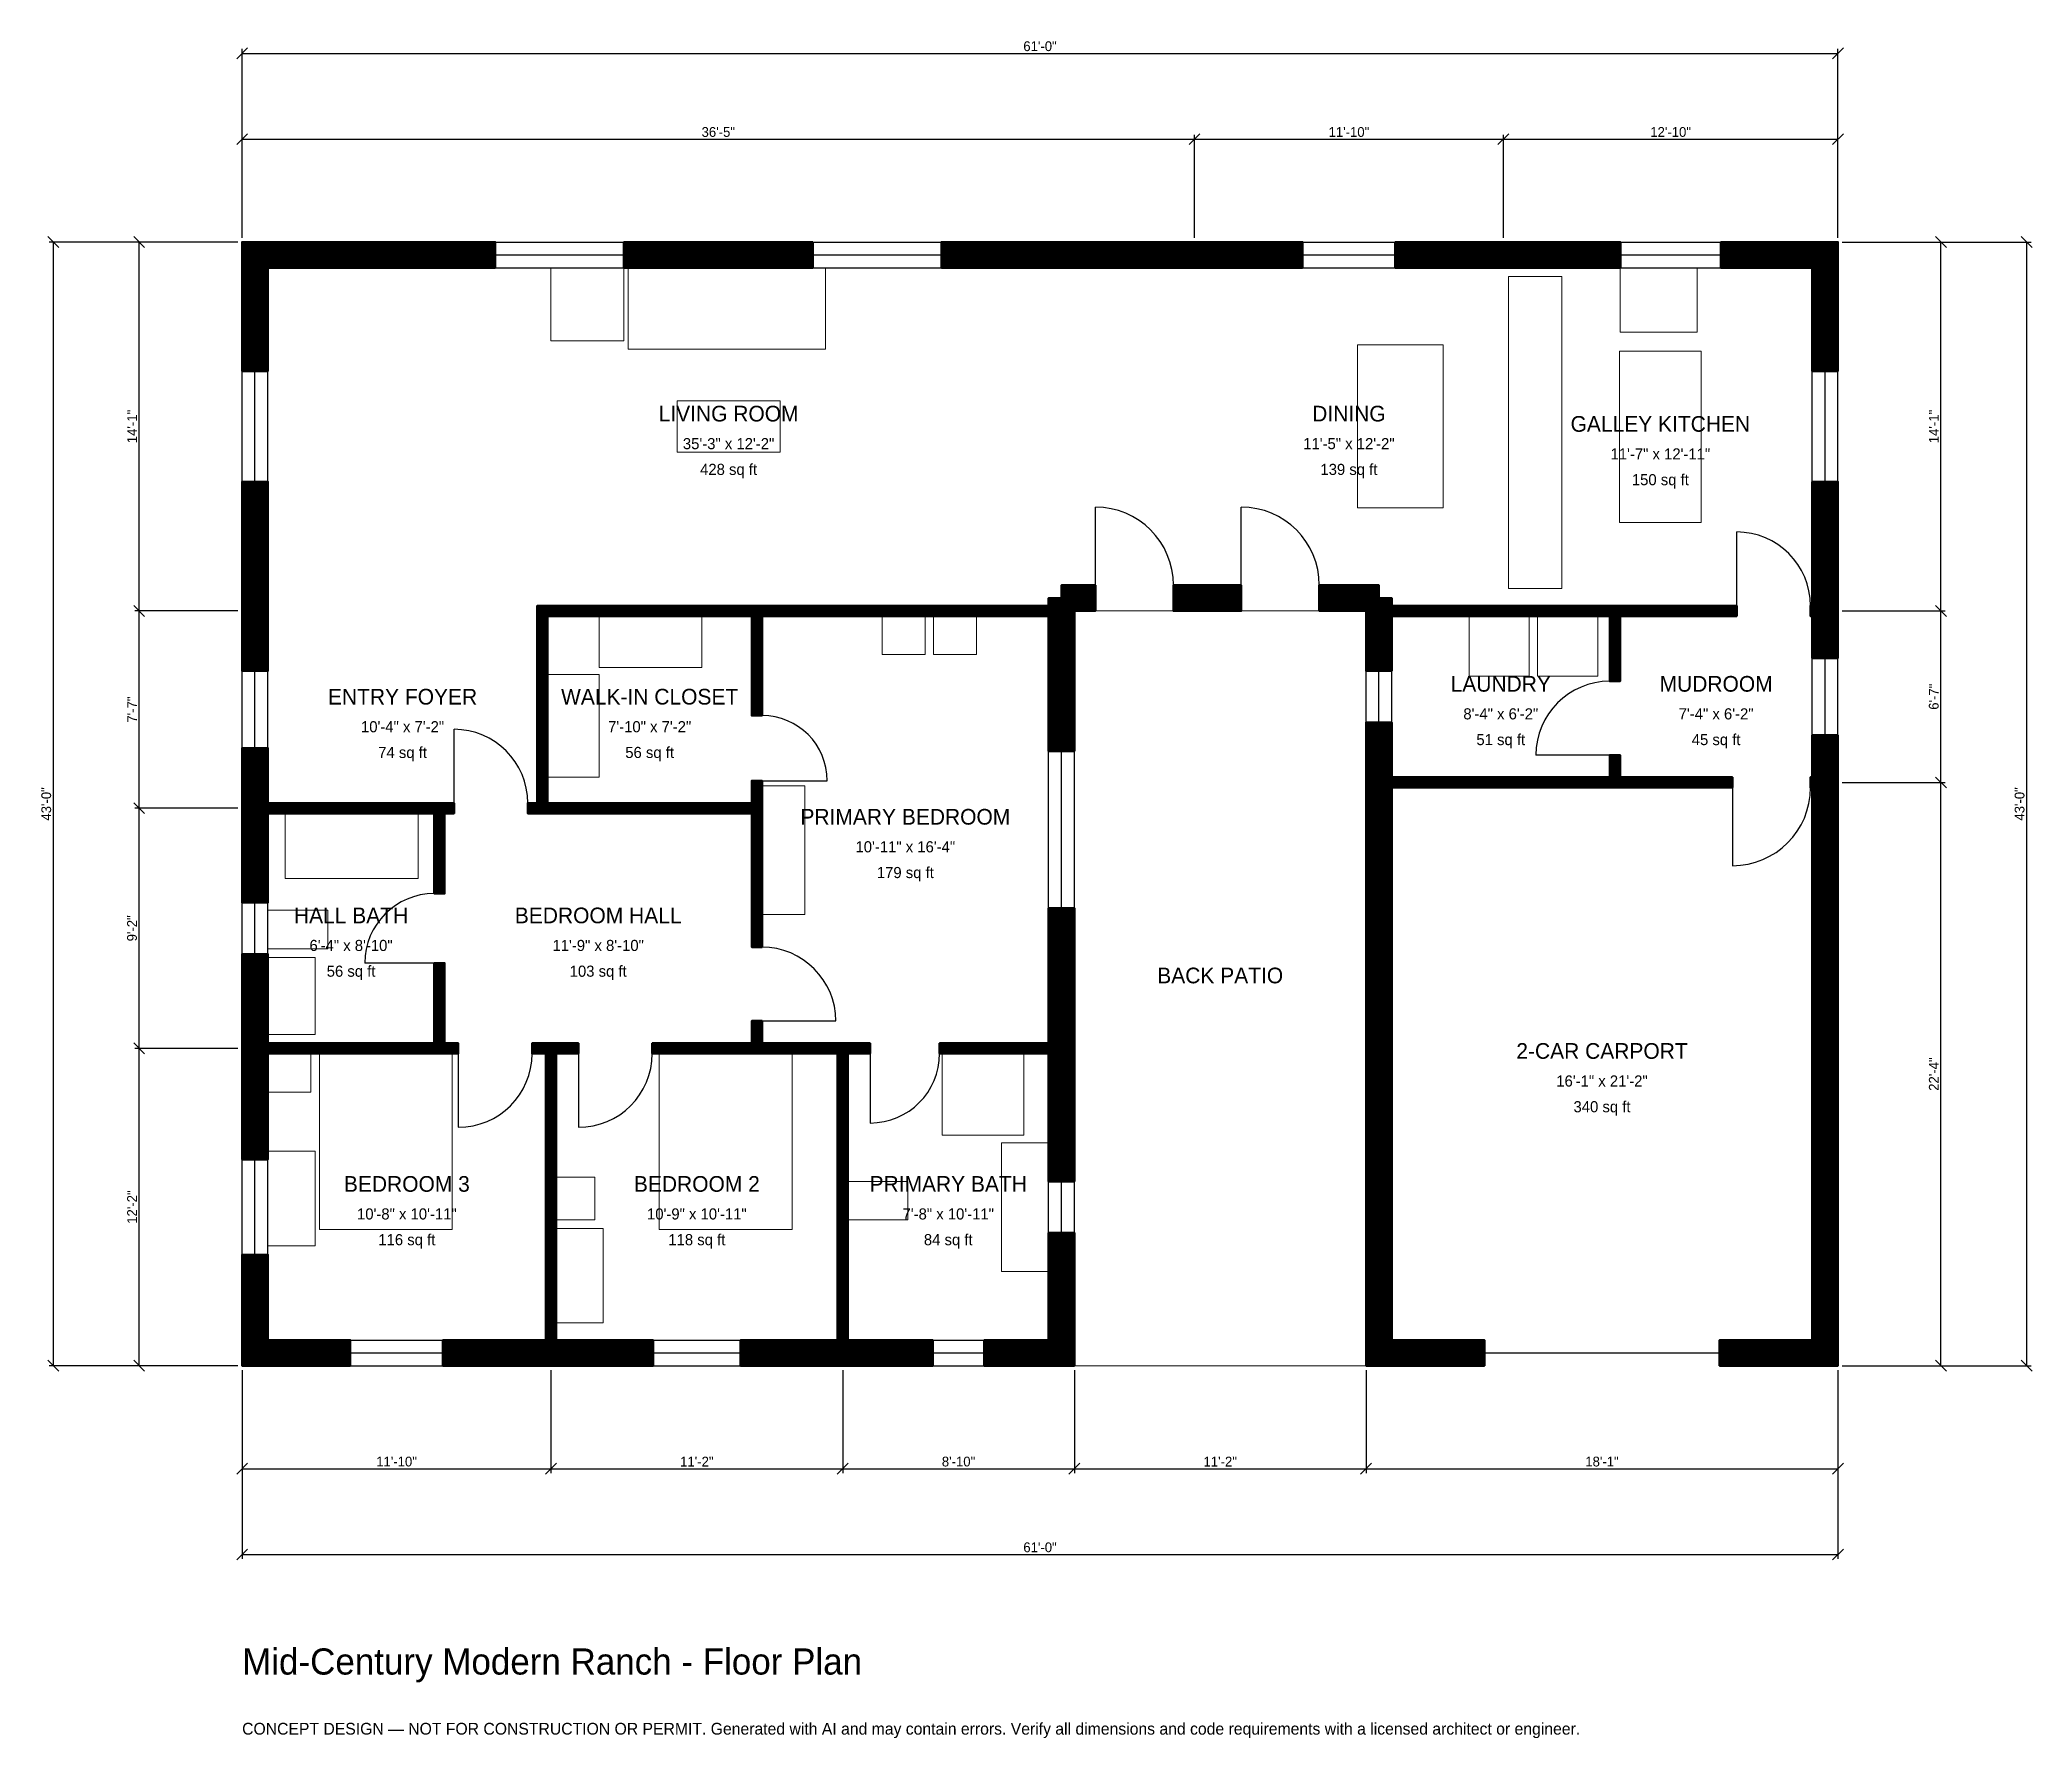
# Model space of a CAD drawing. Header units: inches. Extents: x -93 to 821, y -171 to 609.
import ezdxf
from ezdxf.enums import TextEntityAlignment as Align

# ---------------------------------------------------------------- set-up
doc = ezdxf.new("R2010")
doc.units = ezdxf.units.IN
doc.header["$MEASUREMENT"] = 0
doc.linetypes.add('DASHED', pattern=[0.6, 0.5, -0.1])
for name, color, linetype, lineweight in [('A-ANNO-DIMS', 1, 'Continuous', 13), ('A-ANNO-TEXT', 7, 'Continuous', 18), ('A-AREA-IDEN', 7, 'Continuous', 18), ('A-DOOR', 2, 'Continuous', 25), ('A-FLOR-FIXT', 9, 'Continuous', 13), ('A-FURN', 9, 'Continuous', 13), ('A-GLAZ', 4, 'Continuous', 25), ('A-SITE-PAVE', 8, 'Continuous', 13), ('A-WALL', 7, 'Continuous', 50), ('A-WALL-PATT', 8, 'Continuous', 13)]:
    doc.layers.add(name, color=color, linetype=linetype, lineweight=lineweight)
doc.dimstyles.new('PLAN', dxfattribs={"dimtxt": 4.5, "dimasz": 3, "dimexe": 2, "dimexo": 2, "dimgap": 1, "dimtad": 1, "dimdec": 0, "dimlunit": 4, "dimtsz": 2.5, "dimcen": 2.5, "dimclrd": 1, "dimclre": 1, "dimazin": 3, "dimtfac": 1, "dimtmove": 0, "dimatfit": 3})

msp = doc.modelspace()

# ---------------------------------------------------------------- hatches: boundary and pattern name
at = {"layer": 'A-WALL-PATT'}
h = msp.add_hatch(dxfattribs=at)
h.set_pattern_fill('ANSI31', color=8, scale=0.8)
h.paths.add_polyline_path([(135.8268, 0), (92.126, 0), (92.126, 11.811), (135.8268, 11.811), (139.3701, 11.811), (139.3701, 143.3071), (133.0709, 143.3071), (133.0709, 148.0315), (139.3701, 148.0315), (144.0945, 148.0315), (154.3307, 148.0315), (154.3307, 143.3071), (144.0945, 143.3071), (144.0945, 11.811), (147.6378, 11.811), (188.5827, 11.811), (188.5827, 0), (147.6378, 0), (144.0945, 0), (144.0945, 0), (139.3701, 0), (139.3701, 0), (135.8268, 0)])
h.paths.add_polyline_path([(11.811, 0), (11.811, 0), (0, 0), (0, 0), (0, 0), (0, 11.811), (0, 11.811), (0, 50.9843), (11.811, 50.9843), (11.811, 11.811), (49.6063, 11.811), (49.6063, 0), (11.811, 0)])
h.paths.add_polyline_path([(0, 139.7638), (0, 143.3071), (0, 143.3071), (0, 148.0315), (0, 148.0315), (0, 151.5748), (0, 188.9764), (11.811, 188.9764), (11.811, 151.5748), (11.811, 148.0315), (88.189, 148.0315), (88.189, 184.8425), (92.9134, 184.8425), (92.9134, 148.0315), (99.2126, 148.0315), (99.2126, 143.3071), (92.9134, 143.3071), (88.189, 143.3071), (11.811, 143.3071), (11.811, 139.7638), (11.811, 94.685), (0, 94.685), (0, 139.7638)])
h.paths.add_polyline_path([(0, 250), (0, 253.5433), (0, 253.5433), (0, 258.2677), (0, 258.2677), (0, 261.811), (0, 283.4646), (11.811, 283.4646), (11.811, 261.811), (11.811, 258.2677), (88.189, 258.2677), (92.9134, 258.2677), (97.2441, 258.2677), (97.2441, 253.5433), (92.9134, 253.5433), (92.9134, 216.7323), (88.189, 216.7323), (88.189, 253.5433), (11.811, 253.5433), (11.811, 250), (11.811, 212.5984), (0, 212.5984), (0, 250)])
h.paths.add_polyline_path([(0, 340.5512), (0, 352.3622), (0, 405.7087), (11.811, 405.7087), (11.811, 352.3622), (11.811, 340.5512), (11.811, 318.8976), (0, 318.8976), (0, 340.5512)])
h.paths.add_polyline_path([(0, 503.937), (0, 503.937), (0, 515.748), (0, 515.748), (0, 515.7481), (11.811, 515.7481), (11.811, 515.748), (116.1417, 515.748), (116.1417, 503.937), (11.811, 503.937), (11.811, 456.4961), (0, 456.4961), (0, 503.937)])
h.paths.add_polyline_path([(261.811, 515.748), (261.811, 503.937), (175.1969, 503.937), (175.1969, 515.748), (261.811, 515.748)])
h.paths.add_polyline_path([(431.1024, 515.748), (442.9134, 515.748), (486.6142, 515.748), (486.6142, 503.937), (442.9134, 503.937), (431.1024, 503.937), (320.8661, 503.937), (320.8661, 515.748), (431.1024, 515.748)])
h.paths.add_polyline_path([(572.8346, 515.748), (584.6457, 515.748), (632.4803, 515.748), (632.4803, 503.937), (584.6457, 503.937), (572.8346, 503.937), (529.1339, 503.937), (529.1339, 515.748), (572.8346, 515.748)])
h.paths.add_polyline_path([(720.4724, 515.748), (720.4724, 515.7481), (732.2835, 515.7481), (732.2835, 515.748), (732.2835, 515.748), (732.2835, 503.937), (732.2835, 503.937), (732.2835, 456.4961), (720.4724, 456.4961), (720.4724, 503.937), (678.5433, 503.937), (678.5433, 515.748), (720.4724, 515.748)])
h.paths.add_polyline_path([(732.2835, 352.3622), (732.2835, 352.3622), (732.2835, 348.8189), (732.2835, 348.8189), (732.2835, 344.0945), (732.2835, 344.0945), (732.2835, 324.8031), (720.4724, 324.8031), (720.4724, 340.5512), (720.4724, 340.5512), (720.4724, 344.0945), (719.685, 344.0945), (719.685, 348.8189), (720.4724, 348.8189), (720.4724, 405.7087), (732.2835, 405.7087), (732.2835, 352.3622)])
h.paths.add_polyline_path([(732.2835, 273.622), (732.2835, 270.0787), (732.2835, 270.0787), (732.2835, 265.3543), (732.2835, 265.3543), (732.2835, 261.811), (732.2835, 11.811), (732.2835, 11.811), (732.2835, 0), (732.2835, 0), (732.2835, 0), (720.4724, 0), (720.4724, 0), (677.9528, 0), (677.9528, 11.811), (720.4724, 11.811), (720.4724, 261.811), (720.4724, 265.3543), (719.685, 265.3543), (719.685, 270.0787), (720.4724, 270.0787), (720.4724, 273.622), (720.4724, 289.3701), (732.2835, 289.3701), (732.2835, 273.622)])
h.paths.add_polyline_path([(527.5591, 0), (527.5591, 0), (515.748, 0), (515.748, 0), (515.748, 0), (515.748, 11.811), (515.748, 11.811), (515.748, 261.811), (515.748, 265.3543), (515.748, 265.3543), (515.748, 270.0787), (515.748, 270.0787), (515.748, 273.622), (515.748, 295.2756), (527.5591, 295.2756), (527.5591, 273.622), (527.5591, 270.0787), (627.5591, 270.0787), (627.5591, 280.315), (632.2835, 280.315), (632.2835, 270.0787), (683.8583, 270.0787), (683.8583, 265.3543), (632.2835, 265.3543), (627.5591, 265.3543), (527.5591, 265.3543), (527.5591, 261.811), (527.5591, 11.811), (570.0787, 11.811), (570.0787, 0), (527.5591, 0)])
h.paths.add_polyline_path([(515.748, 344.0945), (515.748, 344.0945), (515.748, 346.4567), (513.3858, 346.4567), (513.3858, 346.4567), (494.2913, 346.4567), (494.2913, 358.2677), (521.6535, 358.2677), (521.6535, 352.3622), (527.5591, 352.3622), (527.5591, 348.8189), (576.378, 348.8189), (581.1024, 348.8189), (627.5591, 348.8189), (632.2835, 348.8189), (685.8268, 348.8189), (685.8268, 344.0945), (632.2835, 344.0945), (632.2835, 314.1732), (627.5591, 314.1732), (627.5591, 344.0945), (581.1024, 344.0945), (576.378, 344.0945), (527.5591, 344.0945), (527.5591, 318.8976), (515.748, 318.8976), (515.748, 344.0945)])
h.paths.add_polyline_path([(442.9134, 346.4567), (431.1024, 346.4567), (427.3622, 346.4567), (427.3622, 358.2677), (431.1024, 358.2677), (442.9134, 358.2677), (458.4646, 358.2677), (458.4646, 346.4567), (442.9134, 346.4567)])
h.paths.add_polyline_path([(384.252, 346.4567), (384.252, 346.4567), (381.8898, 346.4567), (381.8898, 344.0945), (381.8898, 344.0945), (381.8898, 282.0866), (370.0787, 282.0866), (370.0787, 344.0945), (238.5827, 344.0945), (238.5827, 298.4252), (233.8583, 298.4252), (233.8583, 344.0945), (140.1575, 344.0945), (140.1575, 258.2677), (233.8583, 258.2677), (233.8583, 268.5039), (238.5827, 268.5039), (238.5827, 258.2677), (238.5827, 253.5433), (238.5827, 192.126), (233.8583, 192.126), (233.8583, 253.5433), (140.1575, 253.5433), (135.4331, 253.5433), (131.1024, 253.5433), (131.1024, 258.2677), (135.4331, 258.2677), (135.4331, 344.0945), (135.4331, 348.8189), (140.1575, 348.8189), (233.8583, 348.8189), (238.5827, 348.8189), (370.0787, 348.8189), (370.0787, 352.3622), (375.9843, 352.3622), (375.9843, 358.2677), (391.5354, 358.2677), (391.5354, 346.4567), (384.252, 346.4567)])
h.paths.add_polyline_path([(381.8898, 151.5748), (381.8898, 148.0315), (381.8898, 148.0315), (381.8898, 143.3071), (381.8898, 143.3071), (381.8898, 139.7638), (381.8898, 84.6457), (370.0787, 84.6457), (370.0787, 139.7638), (370.0787, 143.3071), (320.0787, 143.3071), (320.0787, 148.0315), (370.0787, 148.0315), (370.0787, 151.5748), (370.0787, 210.0394), (381.8898, 210.0394), (381.8898, 151.5748)])
h.paths.add_polyline_path([(381.8898, 11.811), (381.8898, 11.811), (381.8898, 0), (381.8898, 0), (381.8898, 0), (370.0787, 0), (370.0787, 0), (340.5512, 0), (340.5512, 11.811), (370.0787, 11.811), (370.0787, 61.0236), (381.8898, 61.0236), (381.8898, 11.811)])
h.paths.add_polyline_path([(281.4961, 0), (277.9528, 0), (277.9528, 0), (273.2283, 0), (273.2283, 0), (269.685, 0), (228.7402, 0), (228.7402, 11.811), (269.685, 11.811), (273.2283, 11.811), (273.2283, 143.3071), (238.5827, 143.3071), (233.8583, 143.3071), (188.189, 143.3071), (188.189, 148.0315), (233.8583, 148.0315), (233.8583, 158.2677), (238.5827, 158.2677), (238.5827, 148.0315), (273.2283, 148.0315), (277.9528, 148.0315), (288.189, 148.0315), (288.189, 143.3071), (277.9528, 143.3071), (277.9528, 11.811), (281.4961, 11.811), (316.9291, 11.811), (316.9291, 0), (281.4961, 0)])

# ---------------------------------------------------------------- linework, layer by layer
at = {"layer": 'A-DOOR'}
for p, q in [((391.5354, 358.2677), (391.5354, 394.0945)), ((458.4646, 358.2677), (458.4646, 394.0945)), ((685.8268, 348.8189), (685.8268, 382.6772)), ((97.2441, 258.2677), (97.2441, 292.126)), ((627.5591, 280.315), (593.7008, 280.315)), ((238.5827, 268.5039), (268.5039, 268.5039)), ((683.8583, 265.3543), (683.8583, 229.5276)), ((88.189, 184.8425), (56.2992, 184.8425)), ((238.5827, 158.2677), (272.4409, 158.2677)), ((99.2126, 143.3071), (99.2126, 109.4488)), ((154.3307, 143.3071), (154.3307, 109.4488)), ((288.189, 143.3071), (288.189, 111.4173))]:
    msp.add_line(p, q, dxfattribs=at)
at = {"layer": 'A-DOOR', "linetype": 'DASHED'}
msp.add_line((570.0787, 5.9055), (677.9528, 5.9055), dxfattribs=at)
at = {"layer": 'A-DOOR'}
for centre, radius, start, end in [((391.5354, 358.2677), 35.8268, 0, 90), ((458.4646, 358.2677), 35.8268, 0, 90), ((685.8268, 348.8189), 33.8583, 0, 90), ((627.5591, 280.315), 33.8583, 90, 180), ((238.5827, 268.5039), 29.9213, 0, 90), ((97.2441, 258.2677), 33.8583, 0, 90), ((683.8583, 265.3543), 35.8268, 270, 360), ((88.189, 184.8425), 31.8898, 90, 180), ((238.5827, 158.2677), 33.8583, 0, 90), ((99.2126, 143.3071), 33.8583, 270, 360), ((154.3307, 143.3071), 33.8583, 270, 360), ((288.189, 143.3071), 31.8898, 270, 360)]:
    msp.add_arc(centre, radius, start, end, dxfattribs=at)
at = {"layer": 'A-FLOR-FIXT'}
for points in [[(581.1024, 356.6929), (605.5118, 356.6929), (605.5118, 500), (581.1024, 500)], [(632.0866, 387.0079), (669.4882, 387.0079), (669.4882, 465.748), (632.0866, 465.748)], [(19.685, 223.622), (80.7087, 223.622), (80.7087, 253.5433), (19.685, 253.5433)], [(11.811, 191.3386), (39.3701, 191.3386), (39.3701, 209.0551), (11.811, 209.0551)], [(11.811, 151.9685), (33.4646, 151.9685), (33.4646, 187.4016), (11.811, 187.4016)], [(321.2598, 105.9055), (358.6614, 105.9055), (358.6614, 143.3071), (321.2598, 143.3071)], [(348.4252, 43.3071), (370.0787, 43.3071), (370.0787, 102.3622), (348.4252, 102.3622)], [(277.9528, 66.9291), (305.5118, 66.9291), (305.5118, 84.6457), (277.9528, 84.6457)]]:
    msp.add_lwpolyline(points, close=True, dxfattribs=at)
at = {"layer": 'A-FURN'}
for points in [[(141.7323, 470.4724), (175.1969, 470.4724), (175.1969, 503.937), (141.7323, 503.937)], [(177.1654, 466.5354), (267.7165, 466.5354), (267.7165, 503.937), (177.1654, 503.937)], [(632.2835, 474.4094), (667.7165, 474.4094), (667.7165, 503.937), (632.2835, 503.937)], [(511.811, 393.7008), (551.1811, 393.7008), (551.1811, 468.5039), (511.811, 468.5039)], [(199.6063, 419.2913), (246.8504, 419.2913), (246.8504, 442.9134), (199.6063, 442.9134)], [(163.7795, 320.4724), (211.0236, 320.4724), (211.0236, 344.0945), (163.7795, 344.0945)], [(293.7008, 326.378), (313.3858, 326.378), (313.3858, 344.0945), (293.7008, 344.0945)], [(317.3228, 326.378), (337.0079, 326.378), (337.0079, 344.0945), (317.3228, 344.0945)], [(562.9921, 316.5354), (590.5512, 316.5354), (590.5512, 344.0945), (562.9921, 344.0945)], [(594.4882, 316.5354), (622.0472, 316.5354), (622.0472, 344.0945), (594.4882, 344.0945)], [(140.1575, 270.0787), (163.7795, 270.0787), (163.7795, 317.3228), (140.1575, 317.3228)], [(238.5827, 207.0866), (258.2677, 207.0866), (258.2677, 266.1417), (238.5827, 266.1417)], [(11.811, 125.5906), (31.4961, 125.5906), (31.4961, 143.3071), (11.811, 143.3071)], [(35.4331, 62.5984), (96.4567, 62.5984), (96.4567, 143.3071), (35.4331, 143.3071)], [(191.3386, 62.5984), (252.3622, 62.5984), (252.3622, 143.3071), (191.3386, 143.3071)], [(11.811, 55.1181), (33.4646, 55.1181), (33.4646, 98.4252), (11.811, 98.4252)], [(144.0945, 66.9291), (161.811, 66.9291), (161.811, 86.6142), (144.0945, 86.6142)], [(144.0945, 19.685), (165.748, 19.685), (165.748, 62.9921), (144.0945, 62.9921)]]:
    msp.add_lwpolyline(points, close=True, dxfattribs=at)
at = {"layer": 'A-GLAZ'}
for p, q in [((116.1417, 515.748), (175.1969, 515.748)), ((261.811, 515.748), (320.8661, 515.748)), ((486.6142, 515.748), (529.1339, 515.748)), ((632.4803, 515.748), (678.5433, 515.748)), ((116.1417, 509.8425), (175.1969, 509.8425)), ((116.1417, 503.937), (175.1969, 503.937)), ((261.811, 509.8425), (320.8661, 509.8425)), ((261.811, 503.937), (320.8661, 503.937)), ((486.6142, 509.8425), (529.1339, 509.8425)), ((486.6142, 503.937), (529.1339, 503.937)), ((632.4803, 509.8425), (678.5433, 509.8425)), ((632.4803, 503.937), (678.5433, 503.937)), ((0, 405.7087), (0, 456.4961)), ((5.9055, 405.7087), (5.9055, 456.4961)), ((11.811, 405.7087), (11.811, 456.4961)), ((720.4724, 405.7087), (720.4724, 456.4961)), ((726.378, 405.7087), (726.378, 456.4961)), ((732.2835, 405.7087), (732.2835, 456.4961)), ((720.4724, 289.3701), (720.4724, 324.8031)), ((726.378, 289.3701), (726.378, 324.8031)), ((732.2835, 289.3701), (732.2835, 324.8031)), ((0, 283.4646), (0, 318.8976)), ((5.9055, 283.4646), (5.9055, 318.8976)), ((11.811, 283.4646), (11.811, 318.8976)), ((515.748, 295.2756), (515.748, 318.8976)), ((521.6535, 295.2756), (521.6535, 318.8976)), ((527.5591, 295.2756), (527.5591, 318.8976)), ((370.0787, 210.0394), (370.0787, 282.0866)), ((375.9843, 210.0394), (375.9843, 282.0866)), ((381.8898, 210.0394), (381.8898, 282.0866)), ((0, 188.9764), (0, 212.5984)), ((5.9055, 188.9764), (5.9055, 212.5984)), ((11.811, 188.9764), (11.811, 212.5984)), ((0, 50.9843), (0, 94.685)), ((5.9055, 50.9843), (5.9055, 94.685)), ((11.811, 50.9843), (11.811, 94.685)), ((370.0787, 61.0236), (370.0787, 84.6457)), ((375.9843, 61.0236), (375.9843, 84.6457)), ((381.8898, 61.0236), (381.8898, 84.6457)), ((49.6063, 11.811), (92.126, 11.811)), ((188.5827, 11.811), (228.7402, 11.811)), ((316.9291, 11.811), (340.5512, 11.811)), ((49.6063, 5.9055), (92.126, 5.9055)), ((49.6063, 0), (92.126, 0)), ((188.5827, 5.9055), (228.7402, 5.9055)), ((188.5827, 0), (228.7402, 0)), ((316.9291, 5.9055), (340.5512, 5.9055)), ((316.9291, 0), (340.5512, 0))]:
    msp.add_line(p, q, dxfattribs=at)
at = {"layer": 'A-SITE-PAVE', "linetype": 'DASHED'}
msp.add_lwpolyline([(381.8898, 0), (515.748, 0), (515.748, 346.4567), (381.8898, 346.4567)], close=True, dxfattribs=at)
at = {"layer": 'A-WALL'}
for points in [[(0, 503.937), (0, 503.937), (0, 515.748), (0, 515.748), (0, 515.7481), (11.811, 515.7481), (11.811, 515.748), (116.1417, 515.748), (116.1417, 503.937), (11.811, 503.937), (11.811, 456.4961), (0, 456.4961), (0, 503.937)], [(261.811, 515.748), (261.811, 503.937), (175.1969, 503.937), (175.1969, 515.748), (261.811, 515.748)], [(431.1024, 515.748), (442.9134, 515.748), (486.6142, 515.748), (486.6142, 503.937), (442.9134, 503.937), (431.1024, 503.937), (320.8661, 503.937), (320.8661, 515.748), (431.1024, 515.748)], [(572.8346, 515.748), (584.6457, 515.748), (632.4803, 515.748), (632.4803, 503.937), (584.6457, 503.937), (572.8346, 503.937), (529.1339, 503.937), (529.1339, 515.748), (572.8346, 515.748)], [(720.4724, 515.748), (720.4724, 515.7481), (732.2835, 515.7481), (732.2835, 515.748), (732.2835, 515.748), (732.2835, 503.937), (732.2835, 503.937), (732.2835, 456.4961), (720.4724, 456.4961), (720.4724, 503.937), (678.5433, 503.937), (678.5433, 515.748), (720.4724, 515.748)], [(0, 340.5512), (0, 352.3622), (0, 405.7087), (11.811, 405.7087), (11.811, 352.3622), (11.811, 340.5512), (11.811, 318.8976), (0, 318.8976), (0, 340.5512)], [(732.2835, 352.3622), (732.2835, 352.3622), (732.2835, 348.8189), (732.2835, 348.8189), (732.2835, 344.0945), (732.2835, 344.0945), (732.2835, 324.8031), (720.4724, 324.8031), (720.4724, 340.5512), (720.4724, 340.5512), (720.4724, 344.0945), (719.685, 344.0945), (719.685, 348.8189), (720.4724, 348.8189), (720.4724, 405.7087), (732.2835, 405.7087), (732.2835, 352.3622)], [(384.252, 346.4567), (384.252, 346.4567), (381.8898, 346.4567), (381.8898, 344.0945), (381.8898, 344.0945), (381.8898, 282.0866), (370.0787, 282.0866), (370.0787, 344.0945), (238.5827, 344.0945), (238.5827, 298.4252), (233.8583, 298.4252), (233.8583, 344.0945), (140.1575, 344.0945), (140.1575, 258.2677), (233.8583, 258.2677), (233.8583, 268.5039), (238.5827, 268.5039), (238.5827, 258.2677), (238.5827, 253.5433), (238.5827, 192.126), (233.8583, 192.126), (233.8583, 253.5433), (140.1575, 253.5433), (135.4331, 253.5433), (131.1024, 253.5433), (131.1024, 258.2677), (135.4331, 258.2677), (135.4331, 344.0945), (135.4331, 348.8189), (140.1575, 348.8189), (233.8583, 348.8189), (238.5827, 348.8189), (370.0787, 348.8189), (370.0787, 352.3622), (375.9843, 352.3622), (375.9843, 358.2677), (391.5354, 358.2677), (391.5354, 346.4567), (384.252, 346.4567)], [(442.9134, 346.4567), (431.1024, 346.4567), (427.3622, 346.4567), (427.3622, 358.2677), (431.1024, 358.2677), (442.9134, 358.2677), (458.4646, 358.2677), (458.4646, 346.4567), (442.9134, 346.4567)], [(515.748, 344.0945), (515.748, 344.0945), (515.748, 346.4567), (513.3858, 346.4567), (513.3858, 346.4567), (494.2913, 346.4567), (494.2913, 358.2677), (521.6535, 358.2677), (521.6535, 352.3622), (527.5591, 352.3622), (527.5591, 348.8189), (576.378, 348.8189), (581.1024, 348.8189), (627.5591, 348.8189), (632.2835, 348.8189), (685.8268, 348.8189), (685.8268, 344.0945), (632.2835, 344.0945), (632.2835, 314.1732), (627.5591, 314.1732), (627.5591, 344.0945), (581.1024, 344.0945), (576.378, 344.0945), (527.5591, 344.0945), (527.5591, 318.8976), (515.748, 318.8976), (515.748, 344.0945)], [(527.5591, 0), (527.5591, 0), (515.748, 0), (515.748, 0), (515.748, 0), (515.748, 11.811), (515.748, 11.811), (515.748, 261.811), (515.748, 265.3543), (515.748, 265.3543), (515.748, 270.0787), (515.748, 270.0787), (515.748, 273.622), (515.748, 295.2756), (527.5591, 295.2756), (527.5591, 273.622), (527.5591, 270.0787), (627.5591, 270.0787), (627.5591, 280.315), (632.2835, 280.315), (632.2835, 270.0787), (683.8583, 270.0787), (683.8583, 265.3543), (632.2835, 265.3543), (627.5591, 265.3543), (527.5591, 265.3543), (527.5591, 261.811), (527.5591, 11.811), (570.0787, 11.811), (570.0787, 0), (527.5591, 0)], [(0, 250), (0, 253.5433), (0, 253.5433), (0, 258.2677), (0, 258.2677), (0, 261.811), (0, 283.4646), (11.811, 283.4646), (11.811, 261.811), (11.811, 258.2677), (88.189, 258.2677), (92.9134, 258.2677), (97.2441, 258.2677), (97.2441, 253.5433), (92.9134, 253.5433), (92.9134, 216.7323), (88.189, 216.7323), (88.189, 253.5433), (11.811, 253.5433), (11.811, 250), (11.811, 212.5984), (0, 212.5984), (0, 250)], [(732.2835, 273.622), (732.2835, 270.0787), (732.2835, 270.0787), (732.2835, 265.3543), (732.2835, 265.3543), (732.2835, 261.811), (732.2835, 11.811), (732.2835, 11.811), (732.2835, 0), (732.2835, 0), (732.2835, 0), (720.4724, 0), (720.4724, 0), (677.9528, 0), (677.9528, 11.811), (720.4724, 11.811), (720.4724, 261.811), (720.4724, 265.3543), (719.685, 265.3543), (719.685, 270.0787), (720.4724, 270.0787), (720.4724, 273.622), (720.4724, 289.3701), (732.2835, 289.3701), (732.2835, 273.622)], [(381.8898, 151.5748), (381.8898, 148.0315), (381.8898, 148.0315), (381.8898, 143.3071), (381.8898, 143.3071), (381.8898, 139.7638), (381.8898, 84.6457), (370.0787, 84.6457), (370.0787, 139.7638), (370.0787, 143.3071), (320.0787, 143.3071), (320.0787, 148.0315), (370.0787, 148.0315), (370.0787, 151.5748), (370.0787, 210.0394), (381.8898, 210.0394), (381.8898, 151.5748)], [(0, 139.7638), (0, 143.3071), (0, 143.3071), (0, 148.0315), (0, 148.0315), (0, 151.5748), (0, 188.9764), (11.811, 188.9764), (11.811, 151.5748), (11.811, 148.0315), (88.189, 148.0315), (88.189, 184.8425), (92.9134, 184.8425), (92.9134, 148.0315), (99.2126, 148.0315), (99.2126, 143.3071), (92.9134, 143.3071), (88.189, 143.3071), (11.811, 143.3071), (11.811, 139.7638), (11.811, 94.685), (0, 94.685), (0, 139.7638)], [(281.4961, 0), (277.9528, 0), (277.9528, 0), (273.2283, 0), (273.2283, 0), (269.685, 0), (228.7402, 0), (228.7402, 11.811), (269.685, 11.811), (273.2283, 11.811), (273.2283, 143.3071), (238.5827, 143.3071), (233.8583, 143.3071), (188.189, 143.3071), (188.189, 148.0315), (233.8583, 148.0315), (233.8583, 158.2677), (238.5827, 158.2677), (238.5827, 148.0315), (273.2283, 148.0315), (277.9528, 148.0315), (288.189, 148.0315), (288.189, 143.3071), (277.9528, 143.3071), (277.9528, 11.811), (281.4961, 11.811), (316.9291, 11.811), (316.9291, 0), (281.4961, 0)], [(135.8268, 0), (92.126, 0), (92.126, 11.811), (135.8268, 11.811), (139.3701, 11.811), (139.3701, 143.3071), (133.0709, 143.3071), (133.0709, 148.0315), (139.3701, 148.0315), (144.0945, 148.0315), (154.3307, 148.0315), (154.3307, 143.3071), (144.0945, 143.3071), (144.0945, 11.811), (147.6378, 11.811), (188.5827, 11.811), (188.5827, 0), (147.6378, 0), (144.0945, 0), (144.0945, 0), (139.3701, 0), (139.3701, 0), (135.8268, 0)], [(381.8898, 11.811), (381.8898, 11.811), (381.8898, 0), (381.8898, 0), (381.8898, 0), (370.0787, 0), (370.0787, 0), (340.5512, 0), (340.5512, 11.811), (370.0787, 11.811), (370.0787, 61.0236), (381.8898, 61.0236), (381.8898, 11.811)], [(11.811, 0), (11.811, 0), (0, 0), (0, 0), (0, 0), (0, 11.811), (0, 11.811), (0, 50.9843), (11.811, 50.9843), (11.811, 11.811), (49.6063, 11.811), (49.6063, 0), (11.811, 0)]]:
    msp.add_lwpolyline(points, close=True, dxfattribs=at)

# ---------------------------------------------------------------- texts
at = {"layer": 'A-ANNO-TEXT'}
for s, height, p in [('Mid-Century Modern Ranch - Floor Plan', 12, (0, -141.7323)), ('CONCEPT DESIGN — NOT FOR CONSTRUCTION OR PERMIT. Generated with AI and may contain errors. Verify all dimensions and code requirements with a licensed architect or engineer.', 5.4, (0, -169.2913))]:
    msp.add_text(s, height=height, dxfattribs=at).set_placement(p)
at = {"layer": 'A-AREA-IDEN'}
for s, height, p in [('LIVING ROOM', 7.2, (223.2283, 437.0079)), ('DINING', 7.2, (507.874, 437.0079)), ('GALLEY KITCHEN', 7.2, (650.7874, 432.2835)), ('35\'-3" x 12\'-2"', 5.1, (223.2283, 423.2283)), ('11\'-5" x 12\'-2"', 5.1, (507.874, 423.2283)), ('11\'-7" x 12\'-11"', 5.1, (650.7874, 418.5039)), ('428 sq ft', 5.1, (223.2283, 411.4173)), ('139 sq ft', 5.1, (507.874, 411.4173)), ('150 sq ft', 5.1, (650.7874, 406.6929)), ('LAUNDRY', 7.2, (577.5591, 312.9921)), ('MUDROOM', 7.2, (676.378, 312.9921)), ('ENTRY FOYER', 7.2, (73.622, 307.0866)), ('WALK-IN CLOSET', 7.2, (187.0079, 307.0866)), ('8\'-4" x 6\'-2"', 5.1, (577.5591, 299.2126)), ('7\'-4" x 6\'-2"', 5.1, (676.378, 299.2126)), ('10\'-4" x 7\'-2"', 5.1, (73.622, 293.3071)), ('7\'-10" x 7\'-2"', 5.1, (187.0079, 293.3071)), ('74 sq ft', 5.1, (73.622, 281.4961)), ('56 sq ft', 5.1, (187.0079, 281.4961)), ('51 sq ft', 5.1, (577.5591, 287.4016)), ('45 sq ft', 5.1, (676.378, 287.4016)), ('PRIMARY BEDROOM', 7.2, (304.3307, 251.9685)), ('10\'-11" x 16\'-4"', 5.1, (304.3307, 238.189)), ('179 sq ft', 5.1, (304.3307, 226.378)), ('HALL BATH', 7.2, (50, 206.6929)), ('BEDROOM HALL', 7.2, (163.3858, 206.6929)), ('6\'-4" x 8\'-10"', 5.1, (50, 192.9134)), ('11\'-9" x 8\'-10"', 5.1, (163.3858, 192.9134)), ('56 sq ft', 5.1, (50, 181.1024)), ('103 sq ft', 5.1, (163.3858, 181.1024)), ('BACK PATIO', 7.2, (448.8189, 179.1339)), ('2-CAR CARPORT', 7.2, (624.0157, 144.4882)), ('16\'-1" x 21\'-2"', 5.1, (624.0157, 130.7087)), ('340 sq ft', 5.1, (624.0157, 118.8976)), ('BEDROOM 3', 7.2, (75.5906, 83.4646)), ('BEDROOM 2', 7.2, (208.6614, 83.4646)), ('PRIMARY BATH', 7.2, (324.0157, 83.4646)), ('10\'-8" x 10\'-11"', 5.1, (75.5906, 69.685)), ('10\'-9" x 10\'-11"', 5.1, (208.6614, 69.685)), ('7\'-8" x 10\'-11"', 5.1, (324.0157, 69.685)), ('116 sq ft', 5.1, (75.5906, 57.874)), ('118 sq ft', 5.1, (208.6614, 57.874)), ('84 sq ft', 5.1, (324.0157, 57.874))]:
    msp.add_text(s, height=height, dxfattribs=at).set_placement(p, align=Align.MIDDLE_CENTER)

# ---------------------------------------------------------------- dimensions: what is measured, and where the dimension line sits
at = {"layer": 'A-ANNO-DIMS'}
for base, p1, p2, text in [((0, 602.3622), (0, 515.748), (732.2835, 515.748), '61\'-0"'), ((0, 562.9921), (0, 515.748), (437.0079, 515.748), '36\'-5"'), ((437.0079, 562.9921), (437.0079, 515.748), (578.7402, 515.748), '11\'-10"'), ((578.7402, 562.9921), (578.7402, 515.748), (732.2835, 515.748), '12\'-10"'), ((0, -47.2441), (0, 0), (141.7323, 0), '11\'-10"'), ((0, -86.6142), (0, 0), (732.2835, 0), '61\'-0"'), ((141.7323, -47.2441), (141.7323, 0), (275.5906, 0), '11\'-2"'), ((275.5906, -47.2441), (275.5906, 0), (381.8898, 0), '8\'-10"'), ((381.8898, -47.2441), (381.8898, 0), (515.748, 0), '11\'-2"'), ((515.748, -47.2441), (515.748, 0), (732.2835, 0), '18\'-1"')]:
    msp.add_linear_dim(base=base, p1=p1, p2=p2, text=text, dimstyle='PLAN', dxfattribs=at).render()
for base, p1, p2, text in [((-86.6142, 0), (0, 0), (0, 515.748), '43\'-0"'), ((-47.2441, 346.4567), (0, 346.4567), (0, 515.748), '14\'-1"'), ((779.5276, 346.4567), (732.2835, 346.4567), (732.2835, 515.748), '14\'-1"'), ((818.8976, 0), (732.2835, 0), (732.2835, 515.748), '43\'-0"'), ((-47.2441, 255.9055), (0, 255.9055), (0, 346.4567), '7\'-7"'), ((779.5276, 267.7165), (732.2835, 267.7165), (732.2835, 346.4567), '6\'-7"'), ((779.5276, 0), (732.2835, 0), (732.2835, 267.7165), '22\'-4"'), ((-47.2441, 145.6693), (0, 145.6693), (0, 255.9055), '9\'-2"'), ((-47.2441, 0), (0, 0), (0, 145.6693), '12\'-2"')]:
    msp.add_linear_dim(base=base, p1=p1, p2=p2, angle=90, text=text, dimstyle='PLAN', dxfattribs=at).render()

doc.saveas('drawing.dxf')
